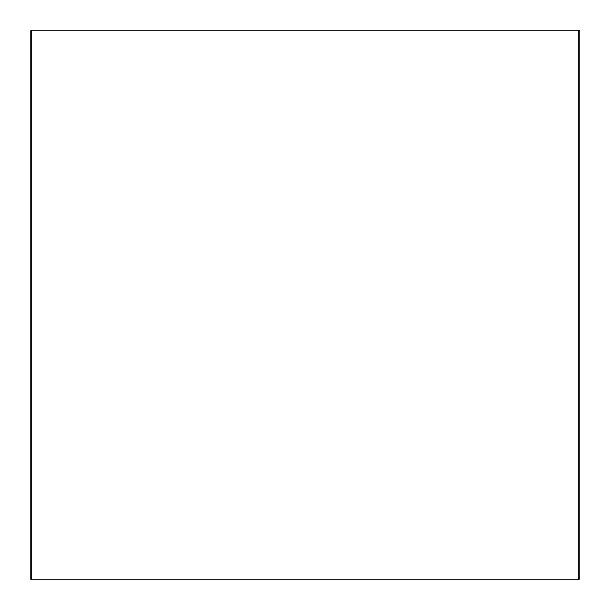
<?xml version="1.0" encoding="UTF-8"?>
<svg xmlns="http://www.w3.org/2000/svg" width="610" height="610" viewBox="0 0 610 610"><rect width="100%" height="100%" fill="white"/><g stroke="black" fill="none" stroke-linecap="round" stroke-linejoin="round"><path stroke-width="0.91" d="M578.821 30.5L578.821 579.5M31.179 30.5L31.179 579.5M579.126 30.5L30.874 30.5L30.874 579.5L579.126 579.5L579.126 30.5"/></g></svg>
